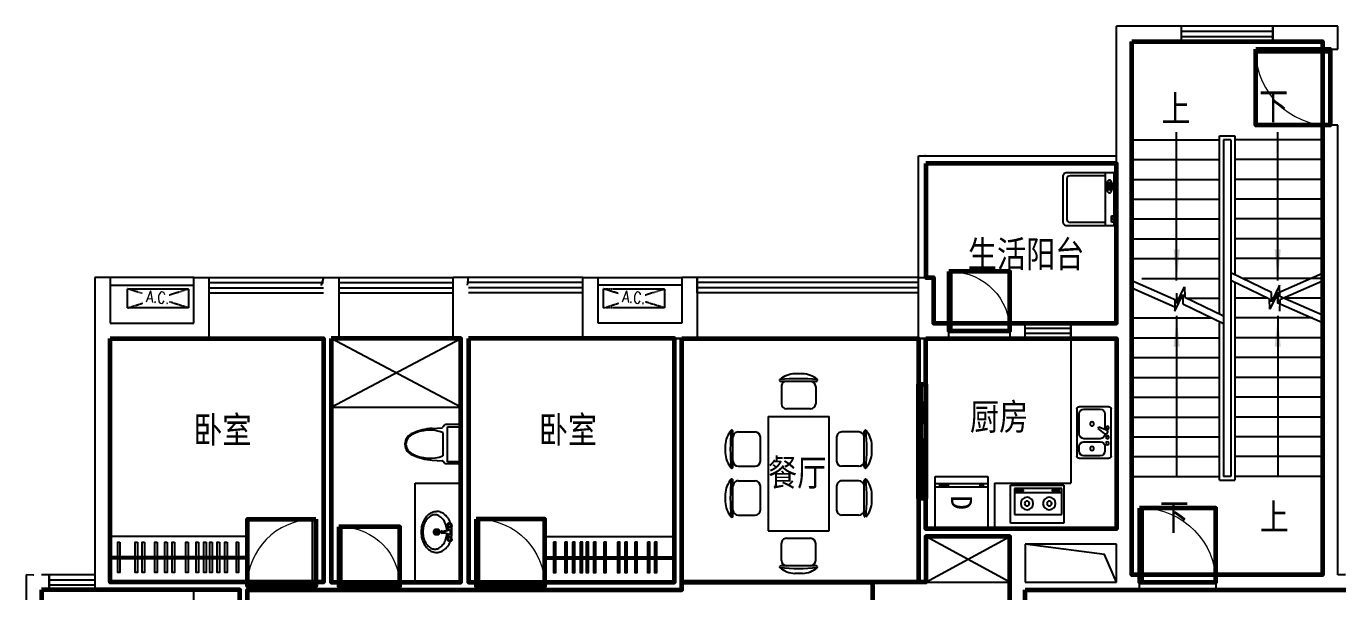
# Model space of a CAD drawing. Extents: x 4787548 to 4824448, y -1283794 to -1265894.
# Drawn here: x 4788148 to 4805348, y -1273319 to -1265894 of the extents above; entities that cross this region are included whole.
import ezdxf
from ezdxf.enums import TextEntityAlignment as Align

# ---------------------------------------------------------------- set-up
doc = ezdxf.new("R2010")
doc.units = 0
doc.header["$MEASUREMENT"] = 0
doc.linetypes.add('DASH', pattern=[0.35, 0.25, -0.1])
doc.layers.get('0').update_dxf_attribs({"linetype": 'CONTINUOUS'})
for name, color, linetype in [('AXIS', 3, 'CONTINUOUS'), ('F1', 8, 'CONTINUOUS'), ('FURN', 8, 'CONTINUOUS'), ('HANDRAIL', 3, 'CONTINUOUS'), ('j', 8, 'CONTINUOUS'), ('J-厨房', 8, 'CONTINUOUS'), ('KT', 5, 'DASH'), ('LVTRY', 187, 'CONTINUOUS'), ('PUB_TEXT', 7, 'CONTINUOUS'), ('STAIR', 3, 'CONTINUOUS'), ('WALL', 2, 'CONTINUOUS'), ('WINDOW', 4, 'CONTINUOUS'), ('图库', 8, 'CONTINUOUS'), ('家具', 8, 'CONTINUOUS'), ('阳台', 6, 'CONTINUOUS')]:
    doc.layers.add(name, color=color, linetype=linetype)
for name, color, linetype, lineweight in [('GT_卧室', 1, 'CONTINUOUS', 60), ('GT_卫生间', 5, 'CONTINUOUS', 60), ('GT_厨房', 4, 'CONTINUOUS', 60), ('GT_楼梯', 130, 'CONTINUOUS', 60), ('GT_玄关', 40, 'CONTINUOUS', 60), ('GT_过道', 30, 'CONTINUOUS', 60), ('GT_门', 245, 'CONTINUOUS', 60), ('GT_阳台', 6, 'CONTINUOUS', 60), ('GT_餐厅', 3, 'CONTINUOUS', 60)]:
    doc.layers.add(name, color=color, linetype=linetype, lineweight=lineweight)
doc.styles.add('ATT', font='TXT')
doc.styles.add('COMPLEX', font='COMPLEX')
doc.styles.add('DIM_FONT', font='SIMPLEX.shx', dxfattribs={"width": 0.8})
doc.styles.add('黑体', font='simhei.ttf')

# ---------------------------------------------------------------- blocks, each defined once
blk = doc.blocks.new('_ARROW')
blk.add_solid([(0, 0), (-1, 0.1), (-1, -0.1)])
blk = doc.blocks.new('A$C0EA120DE')
at = {"layer": 'KT', "linetype": 'DASH', "ltscale": 0.5}
for p, q in [((-908, 63), (-656, -16)), ((-108, 63), (-306, 1)), ((-656, -109), (-908, -187)), ((-306, -126), (-108, -187))]:
    blk.add_line(p, q, dxfattribs=at)
blk.add_lwpolyline([(-908, -187), (-908, 63), (-108, 63), (-108, -187)], close=True, dxfattribs=at)
at = {"layer": 'KT', "linetype": 'DASH', "ltscale": 0.5, "style": 'COMPLEX', "text_generation_flag": 6, "width": 0.8}
blk.add_text('A.C.', height=150, rotation=355, dxfattribs=at).set_placement((-658, -63), align=Align.MIDDLE_RIGHT)
blk = doc.blocks.new('A$C3A193A47')
at = {"layer": '家具', "rotation": 180}
blk.add_blockref('A$C0EA120DE', (-539, 117), dxfattribs=at)
blk = doc.blocks.new('dfdfdf')
at = {"color": 0}
for p, q in [((265772, -26978), (265312, -26978)), ((265592, -26878), (265493, -26878)), ((266415, -26978), (265955, -26978)), ((266234, -26878), (266135, -26878)), ((265317, -27046), (265317, -27271)), ((265767, -27046), (265767, -27271)), ((265960, -27046), (265960, -27271)), ((266410, -27046), (266410, -27271)), ((265700, -27338), (265385, -27338)), ((266342, -27338), (266027, -27338)), ((266614, -27438), (265114, -27438)), ((265114, -28238), (265114, -27438)), ((266614, -28238), (266614, -27438)), ((264654, -27608), (264654, -28068)), ((264721, -27613), (264946, -27613)), ((265014, -27681), (265014, -27996)), ((266714, -27681), (266714, -27996)), ((267006, -27613), (266781, -27613)), ((267074, -27608), (267074, -28068)), ((264554, -27788), (264554, -27888)), ((267174, -27788), (267174, -27888)), ((264721, -28063), (264946, -28063)), ((267006, -28063), (266781, -28063)), ((265114, -28238), (266614, -28238)), ((265700, -28338), (265385, -28338)), ((266342, -28338), (266027, -28338)), ((265317, -28631), (265317, -28406)), ((265767, -28631), (265767, -28406)), ((265960, -28631), (265960, -28406)), ((266410, -28631), (266410, -28406)), ((265772, -28698), (265312, -28698)), ((266415, -28698), (265955, -28698)), ((265592, -28798), (265493, -28798)), ((266234, -28798), (266135, -28798))]:
    blk.add_line(p, q, dxfattribs=at)
for centre, radius, start, end in [((265303, -26962), 10, 130.7263, 202.6698), ((265312, -26958), 20, 202.6698, 269.9998), ((265503, -27193), 316, 91.7649, 130.7263), ((265542, -29656), 2713, 84.8021, 95.1975), ((265385, -27046), 67.5, 89.9998, 179.9998), ((265582, -27193), 316, 49.2733, 88.2347), ((265700, -27046), 67.5, 359.9998, 89.9998), ((265772, -26958), 20, 269.9998, 337.3298), ((265782, -26962), 10, 337.3298, 49.2733), ((265945, -26962), 10, 130.7263, 202.6698), ((265955, -26958), 20, 202.6698, 269.9998), ((266145, -27193), 316, 91.7649, 130.7263), ((266185, -29656), 2713, 84.8021, 95.1975), ((266027, -27046), 67.5, 89.9998, 179.9998), ((266225, -27193), 316, 49.2733, 88.2347), ((266342, -27046), 67.5, 359.9998, 89.9998), ((266415, -26958), 20, 269.9998, 337.3298), ((265385, -27271), 67.5, 179.9998, 269.9998), ((265700, -27271), 67.5, 269.9998, 359.9998), ((266027, -27271), 67.5, 179.9998, 269.9998), ((266342, -27271), 67.5, 269.9998, 359.9998), ((264869, -27798), 316, 139.2733, 178.2347), ((267331, -27838), 2713, 174.8021, 185.1975), ((264637, -27599), 10, 67.3298, 139.2733), ((264634, -27608), 20, 359.9998, 67.3298), ((264721, -27681), 67.5, 89.9998, 179.9998), ((264946, -27681), 67.5, 359.9998, 89.9998), ((266781, -27681), 67.5, 90.0002, 180.0002), ((267006, -27681), 67.5, 0.0002, 90.0002), ((267094, -27608), 20, 112.6702, 180.0002), ((267090, -27599), 10, 40.7267, 112.6702), ((266858, -27798), 316, 1.7653, 40.7267), ((264396, -27838), 2713, 354.8025, 5.1979), ((264869, -27878), 316, 181.7649, 220.7263), ((264721, -27996), 67.5, 179.9998, 269.9998), ((264946, -27996), 67.5, 269.9998, 359.9998), ((266781, -27996), 67.5, 180.0002, 270.0002), ((267006, -27996), 67.5, 270.0002, 0.0002), ((266858, -27878), 316, 319.2737, 358.2351), ((264637, -28077), 10, 220.7263, 292.6698), ((264634, -28068), 20, 292.6698, 359.9998), ((267094, -28068), 20, 180.0002, 247.3302), ((267090, -28077), 10, 247.3302, 319.2737), ((265385, -28406), 67.5, 90.0002, 180.0002), ((265700, -28406), 67.5, 0.0002, 90.0002), ((266027, -28406), 67.5, 90.0002, 180.0002), ((266342, -28406), 67.5, 0.0002, 90.0002), ((265303, -28714), 10, 157.3302, 229.2737), ((265312, -28718), 20, 90.0002, 157.3302), ((265542, -26020), 2713, 264.8025, 275.1979), ((265503, -28483), 316, 229.2737, 268.2351), ((265385, -28631), 67.5, 180.0002, 270.0002), ((265582, -28483), 316, 271.7653, 310.7267), ((265700, -28631), 67.5, 270.0002, 0.0002), ((265772, -28718), 20, 22.6702, 90.0002), ((265782, -28714), 10, 310.7267, 22.6702), ((265945, -28714), 10, 157.3302, 229.2737), ((265955, -28718), 20, 90.0002, 157.3302), ((266185, -26020), 2713, 264.8025, 275.1979), ((266145, -28483), 316, 229.2737, 268.2351), ((266027, -28631), 67.5, 180.0002, 270.0002), ((266225, -28483), 316, 271.7653, 310.7267), ((266342, -28631), 67.5, 270.0002, 0.0002), ((266415, -28718), 20, 22.6702, 90.0002), ((266424, -28714), 10, 310.7267, 22.6702)]:
    blk.add_arc(centre, radius, start, end, dxfattribs=at)
blk = doc.blocks.new('toilet3')
at = {"layer": 'j'}
for p, q in [((-180, 345), (-194, 334)), ((-164, 356), (-180, 345)), ((-148, 366), (-164, 356)), ((-131, 375), (-148, 366)), ((-126, 349), (-140, 341)), ((-114, 382), (-131, 375)), ((-112, 357), (-126, 349)), ((-96, 389), (-114, 382)), ((-97, 363), (-112, 357)), ((-82, 368), (-97, 363)), ((-75, 394), (-96, 389)), ((-64, 373), (-82, 368)), ((-54, 399), (-75, 394)), ((-46, 377), (-64, 373)), ((-32, 402), (-54, 399)), ((-27, 380), (-46, 377)), ((-11, 404), (-32, 402)), ((-8, 382), (-27, 380)), ((11, 405), (-11, 404)), ((11, 382), (-8, 382)), ((32, 404), (11, 405)), ((30, 382), (11, 382)), ((49, 380), (30, 382)), ((54, 402), (32, 404)), ((67, 377), (49, 380)), ((75, 399), (54, 402)), ((86, 373), (67, 377)), ((96, 394), (75, 399)), ((104, 368), (86, 373)), ((117, 389), (96, 394)), ((119, 363), (104, 368)), ((135, 382), (117, 389)), ((134, 357), (119, 363)), ((148, 349), (134, 357)), ((153, 375), (135, 382)), ((162, 341), (148, 349)), ((170, 366), (153, 375)), ((186, 356), (170, 366)), ((202, 345), (186, 356)), ((216, 334), (202, 345)), ((-258, 218), (-259, 202)), ((-259, 202), (-258, 187)), ((-256, 233), (-258, 218)), ((-258, 187), (-256, 171)), ((-252, 248), (-256, 233)), ((-247, 263), (-252, 248)), ((-240, 276), (-247, 263)), ((-230, 292), (-240, 276)), ((-220, 307), (-230, 292)), ((-208, 321), (-220, 307)), ((-212, 246), (-214, 236)), ((-214, 236), (-214, 225)), ((-214, 225), (-214, 214)), ((-214, 214), (-212, 203)), ((-209, 257), (-212, 246)), ((-212, 203), (-209, 192)), ((-205, 267), (-209, 257)), ((-209, 192), (-205, 182)), ((-194, 334), (-208, 321)), ((-201, 277), (-205, 267)), ((-205, 182), (-201, 172)), ((-193, 290), (-201, 277)), ((-201, 172), (-193, 160)), ((-184, 301), (-193, 290)), ((-175, 312), (-184, 301)), ((-164, 323), (-175, 312)), ((-153, 332), (-164, 323)), ((-140, 341), (-153, 332)), ((0, 201), (-19, 201)), ((1, 204), (-18, 210)), ((1, 198), (-18, 192)), ((2, 207), (-14, 218)), ((2, 195), (-14, 184)), ((4, 209), (-7, 224)), ((4, 193), (-7, 177)), ((7, 210), (1, 229)), ((7, 192), (1, 173)), ((10, 211), (10, 230)), ((10, 191), (10, 172)), ((13, 210), (19, 229)), ((13, 192), (19, 173)), ((16, 209), (27, 224)), ((16, 193), (27, 177)), ((18, 207), (34, 218)), ((18, 195), (34, 184)), ((19, 204), (38, 210)), ((19, 198), (38, 192)), ((20, 201), (39, 201)), ((175, 332), (162, 341)), ((186, 323), (175, 332)), ((196, 312), (186, 323)), ((206, 301), (196, 312)), ((215, 290), (206, 301)), ((222, 277), (215, 290)), ((215, 160), (222, 172)), ((229, 321), (216, 334)), ((227, 267), (222, 277)), ((222, 172), (227, 182)), ((231, 257), (227, 267)), ((227, 182), (231, 192)), ((241, 307), (229, 321)), ((234, 246), (231, 257)), ((231, 192), (234, 203)), ((235, 236), (234, 246)), ((234, 203), (235, 214)), ((236, 225), (235, 236)), ((235, 214), (236, 225)), ((252, 292), (241, 307)), ((262, 276), (252, 292)), ((262, 276), (268, 263)), ((268, 263), (274, 248)), ((274, 248), (278, 233)), ((278, 233), (280, 218)), ((278, 171), (280, 187)), ((280, 218), (281, 202)), ((280, 187), (281, 202)), ((-256, 171), (-252, 156)), ((-252, 156), (-247, 142)), ((-247, 142), (-240, 128)), ((-240, 128), (-230, 112)), ((-230, 112), (-220, 97)), ((-220, 97), (-208, 83)), ((-208, 83), (-194, 71)), ((-194, 71), (-180, 59)), ((-193, 160), (-184, 148)), ((-184, 148), (-175, 137)), ((-180, 59), (-164, 48)), ((-175, 137), (-164, 127)), ((-164, 127), (-153, 117)), ((-164, 48), (-148, 38)), ((-153, 117), (-140, 108)), ((-148, 38), (-131, 30)), ((-140, 108), (-126, 100)), ((-131, 30), (-114, 22)), ((-126, 100), (-112, 93)), ((-101, 31), (-120, 31)), ((-100, 37), (-118, 43)), ((-100, 25), (-118, 19)), ((-114, 22), (-96, 16)), ((-97, 42), (-113, 54)), ((-97, 19), (-113, 8)), ((-112, 93), (-97, 87)), ((-93, 47), (-104, 62)), ((-93, 15), (-104, -1)), ((-97, 87), (-82, 81)), ((-96, 16), (-75, 10)), ((-87, 49), (-93, 68)), ((-87, 12), (-93, -6)), ((-82, 81), (-64, 76)), ((-81, 50), (-81, 70)), ((-75, 49), (-69, 68)), ((-75, 12), (-69, -6)), ((-75, 10), (-54, 6)), ((-70, 47), (-58, 62)), ((-70, 15), (-58, -1)), ((-65, 42), (-50, 54)), ((-65, 19), (-50, 8)), ((-64, 76), (-46, 72)), ((-63, 37), (-44, 43)), ((-63, 25), (-44, 19)), ((-62, 31), (-42, 31)), ((-54, 6), (-32, 2)), ((-16, 53), (-49, 53)), ((67, 9), (-49, 9)), ((-46, 72), (-27, 69)), ((-32, 2), (-11, 0)), ((-27, 69), (-12, 68)), ((-11, 0), (11, 0)), ((25, 99), (-7, 99)), ((11, 0), (32, 0)), ((30, 68), (49, 69)), ((32, 0), (54, 2)), ((67, 53), (34, 53)), ((49, 69), (67, 72)), ((54, 2), (75, 6)), ((80, 31), (60, 31)), ((81, 37), (62, 43)), ((81, 25), (62, 19)), ((67, 72), (86, 76)), ((84, 42), (68, 54)), ((84, 19), (68, 8)), ((75, 6), (96, 10)), ((88, 47), (76, 62)), ((88, 15), (76, -1)), ((86, 76), (104, 81)), ((93, 49), (87, 68)), ((93, 12), (87, -6)), ((96, 10), (117, 16)), ((99, 50), (99, 70)), ((104, 81), (119, 87)), ((105, 49), (111, 68)), ((105, 12), (111, -6)), ((111, 47), (122, 62)), ((111, 15), (122, -1)), ((115, 42), (131, 54)), ((115, 19), (131, 8)), ((117, 16), (135, 22)), ((118, 37), (136, 43)), ((118, 25), (136, 19)), ((119, 87), (134, 93)), ((119, 31), (138, 31)), ((134, 93), (148, 100)), ((135, 22), (153, 30)), ((148, 100), (162, 108)), ((153, 30), (170, 38)), ((162, 108), (175, 117)), ((170, 38), (186, 48)), ((175, 117), (186, 127)), ((186, 127), (196, 137)), ((186, 48), (202, 59)), ((196, 137), (206, 148)), ((202, 59), (216, 71)), ((206, 148), (215, 160)), ((216, 71), (229, 83)), ((229, 83), (241, 97)), ((241, 97), (252, 112)), ((252, 112), (262, 128)), ((262, 128), (268, 142)), ((268, 142), (274, 156)), ((274, 156), (278, 171))]:
    blk.add_line(p, q, dxfattribs=at)
for centre, radius in [((10, 201), 38.9), ((10, 201), 29.2), ((10, 201), 9.73), ((-81, 31), 19.5), ((99, 31), 19.5)]:
    blk.add_circle(centre, radius, dxfattribs=at)
for centre, radius, start, end in [((-245, 122), 240, 335.8374, 1.2386), ((9, 123), 105, 250.2486, 289.7514), ((9, 127), 14.6, 0, 180), ((263, 122), 240, 178.7614, 204.1626)]:
    blk.add_arc(centre, radius, start, end, dxfattribs=at)
blk = doc.blocks.new('toilet20')
at = {"layer": 'j'}
for p, q in [((-232, 0), (232, 0)), ((230, 0), (230, -175)), ((-257, -25), (-257, -202)), ((-230, -175), (-230, 0)), ((257, -25), (257, -202)), ((-253, -212), (-222, -238)), ((230, -175), (-230, -175)), ((-208, -375), (-217, -247)), ((-152, -235), (152, -235)), ((208, -375), (217, -247)), ((253, -212), (222, -238))]:
    blk.add_line(p, q, dxfattribs=at)
for centre, radius, start, end in [((232, -25), 25.4, 0, 90), ((-232, -25), 25.4, 90, 180), ((-244, -202), 12.7, 180, 230.1944), ((-230, -247), 12.7, 4.1704, 50.1944), ((309, -407), 493, 159.6179, 208.0402), ((-309, -407), 493, 331.9598, 20.3821), ((230, -247), 12.7, 129.8056, 175.8296), ((244, -202), 12.7, 309.8056, 0), ((532, -327), 741, 183.6819, 203.8813), ((-532, -327), 741, 336.1187, 356.3181), ((0, -580), 153, 197.8712, 270), ((-2, -586), 134, 197.6294, 270.8997), ((0, -580), 153, 270, 342.1288), ((2, -586), 134, 269.1003, 342.3706)]:
    blk.add_arc(centre, radius, start, end, dxfattribs=at)
blk = doc.blocks.new('M_E25ESP')
at = {"color": 0, "linetype": 'ByBlock'}
for p, q in [((0, -307), (0, 307)), ((31, 338), (419, 338)), ((82, 245), (82, 40)), ((358, 307), (143, 307)), ((419, -20), (419, 245)), ((450, 307), (450, -307)), ((48, 2), (57, -12)), ((59, 31), (163, 70)), ((173, 53), (87, -18)), ((163, 70), (173, 53)), ((143, -82), (358, -82)), ((358, -123), (143, -123)), ((419, -338), (31, -338)), ((82, -184), (82, -245)), ((143, -307), (358, -307)), ((419, -245), (419, -184))]:
    blk.add_line(p, q, dxfattribs=at)
for centre, radius in [((51, 61), 20.5), ((251, 112), 25.6), ((51, -61), 20.5), ((51, -143), 20.5), ((251, -210), 25.6)]:
    blk.add_circle(centre, radius, dxfattribs=at)
for centre, radius, start, end in [((31, 307), 30.7, 90, 180), ((143, 245), 61.4, 90, 180), ((358, 245), 61.4, 0, 90), ((419, 307), 30.7, 0, 90), ((66, 12), 20.5, 110.5377, 210), ((74, -2), 20.5, 210, 309.4623), ((143, -20), 61.4, 180, 270), ((143, -184), 61.4, 90, 180), ((358, -20), 61.4, 270, 0), ((358, -184), 61.4, 0, 90), ((31, -307), 30.7, 180, 270), ((143, -245), 61.4, 180, 270), ((358, -245), 61.4, 270, 0), ((419, -307), 30.7, 270, 0)]:
    blk.add_arc(centre, radius, start, end, dxfattribs=at)
at = {"style": 'DIM_FONT', "width": 0.8, "flags": 9}
for tag in ['XSIZE', 'YSIZE']:
    blk.add_attdef(tag, (0, 0), '', height=0.5, dxfattribs=at)
blk = doc.blocks.new('A$C4151635E')
for p, q in [((501, 700), (1, 700)), ((1, 700), (1, 0)), ((501, 0), (501, 700)), ((114, 51), (114, 673)), ((114, 673), (456, 673)), ((400, 673), (400, 51)), ((423, 641), (434, 641)), ((424, 549), (434, 549)), ((432, 630), (449, 630)), ((432, 566), (432, 630)), ((449, 566), (432, 566)), ((449, 630), (449, 566)), ((456, 673), (456, 51)), ((456, 51), (114, 51)), ((423, 168), (434, 168)), ((424, 76), (434, 76)), ((432, 93), (432, 157)), ((432, 157), (449, 157)), ((449, 93), (432, 93)), ((449, 157), (449, 93)), ((1, 0), (501, 0))]:
    blk.add_line(p, q)
for points in [[(424, 549, -0.259034), (420, 551, -0.076276), (416, 563, -0.036515), (413, 576, -0.026615), (412, 595, -0.026615), (413, 614, -0.036515), (416, 627, -0.076276), (420, 639, -0.259034), (424, 641, -0.078462), (425, 641, -0.056762)], [(434, 549, -0.259034), (431, 551, -0.076276), (426, 563, -0.036515), (424, 576, -0.026615), (423, 595, -0.026615), (424, 614, -0.036515), (426, 627, -0.076276), (431, 639, -0.259034), (434, 641, -0.259034), (438, 639, -0.056762), (442, 630, -0.036515)], [(444, 566, -0.008736), (443, 563, -0.076276), (438, 551, -0.259034), (434, 549, -0.259034)], [(424, 76, -0.259034), (420, 78, -0.076276), (416, 90, -0.036515), (413, 103, -0.026615), (412, 122, -0.026615), (413, 141, -0.036515), (416, 154, -0.076276), (420, 166, -0.259034), (424, 168, -0.078462), (425, 168, -0.056762)], [(434, 76, -0.259034), (431, 78, -0.076276), (426, 90, -0.036515), (424, 103, -0.026615), (423, 122, -0.026615), (424, 141, -0.036515), (426, 154, -0.076276), (431, 166, -0.259034), (434, 168, -0.259034), (438, 166, -0.056762), (442, 157, -0.036515)], [(444, 93, -0.008736), (443, 90, -0.076276), (438, 78, -0.259034), (434, 76, -0.259034)]]:
    blk.add_lwpolyline(points, format="xyb")
for centre, radius in [((259, 508), 82.5), ((259, 508), 31.6), ((259, 216), 82.5), ((259, 216), 31.6)]:
    blk.add_circle(centre, radius)
at = {"style": 'DIM_FONT', "oblique": -180, "text_generation_flag": 4, "width": 0.8, "flags": 9}
for tag in ['YSIZE', 'XSIZE']:
    blk.add_attdef(tag, (1, 700), '', height=0.5, rotation=270, dxfattribs=at)
blk = doc.blocks.new('11PDRY03')
at = {"color": 0, "linetype": 'ByBlock'}
for p, q in [((0, 30), (30, 30)), ((0, 0), (0, 30)), ((4, 0), (4, 30)), ((6, 0), (6, 30)), ((30, 30), (30, 0)), ((5, 25), (5, 28)), ((5, 2), (5, 8)), ((30, 0), (0, 0))]:
    blk.add_line(p, q, dxfattribs=at)
at = {"color": 0, "linetype": 'ByBlock', "style": 'ATT', "flags": 8}
blk.add_attdef('LABEL', text='', height=12, dxfattribs=at).set_placement((15, 15), align=Align.MIDDLE)
at = {"color": 0, "linetype": 'ByBlock', "style": 'ATT'}
for tag, p, flags in [('ITEM', (0, -13), 3), ('ROOM_NUMBER', (0, -22), 1), ('DEPTH', (0, -30), 3), ('WIDTH', (0, -38), 3)]:
    blk.add_attdef(tag, p, '', height=6, dxfattribs=dict(at, flags=flags))
blk = doc.blocks.new('-BATH2')
at = {"layer": 'F1', "xscale": 23, "yscale": 23, "zscale": 23}
blk.add_blockref('11PDRY03', (3, 3), dxfattribs=at).add_auto_attribs({'LABEL': 'D'})
blk = doc.blocks.new('A$C41EE4F51')
for p, q in [((36, 647), (36, 690)), ((145, 690), (145, 0)), ((35, 647), (66, 647)), ((66, 564), (35, 564)), ((36, 0), (36, 564)), ((66, 647), (66, 564)), ((145, 652), (611, 652)), ((651, 78), (651, 612)), ((87, 222), (99, 222)), ((97, 212), (113, 212)), ((97, 147), (97, 212)), ((113, 212), (113, 147)), ((89, 130), (99, 130)), ((113, 147), (97, 147)), ((145, 38), (611, 38))]:
    blk.add_line(p, q)
at = {"elevation": 0}
blk.add_lwpolyline([(706, 50), (706, 640, 0.414214), (656, 690), (0, 690), (0, 0), (656, 0, 0.414214)], format="xyb", close=True, dxfattribs=at)
blk.add_circle((35, 604), 17.5)
for centre, radius, start, end in [((611, 612), 40, 0, 90), ((237, 179), 180, 169.1967, 180), ((237, 179), 180, 180, 190.8033), ((166, 192), 108, 155.2655, 169.1967), ((122, 212), 59.9, 131.9599, 155.2655), ((254, 176), 177, 173.9017, 180), ((254, 176), 177, 180, 186.0983), ((172, 185), 94.4, 165.5369, 173.9017), ((120, 198), 41.3, 148.0894, 165.5369), ((95, 243), 19.1, 90, 131.9599), ((89, 218), 4.03, 90, 148.0894), ((265, 176), 177, 173.9017, 180), ((265, 176), 177, 180, 186.0983), ((182, 185), 94.4, 165.5369, 173.9017), ((89, 218), 4.03, 72.0546, 90), ((131, 198), 41.3, 148.0894, 165.5369), ((95, 243), 19.1, 48.0401, 90), ((99, 218), 4.03, 90, 148.0894), ((99, 218), 4.03, 31.9106, 90), ((67, 198), 41.3, 18.9155, 31.9106), ((68, 212), 59.9, 24.7345, 48.0401), ((24, 192), 108, 10.8033, 24.7345), ((-47, 179), 180, 0, 10.8033), ((-47, 179), 180, 349.1967, 0), ((166, 165), 108, 190.8033, 204.7345), ((122, 145), 59.9, 204.7345, 228.0401), ((172, 167), 94.4, 186.0983, 194.4631), ((120, 154), 41.3, 194.4631, 211.9106), ((95, 114), 19.1, 228.0401, 270), ((89, 134), 4.03, 211.9106, 270), ((182, 167), 94.4, 186.0983, 194.4631), ((131, 154), 41.3, 194.4631, 211.9106), ((95, 114), 19.1, 270, 311.9599), ((99, 134), 4.03, 211.9106, 270), ((99, 134), 4.03, 270, 328.0894), ((67, 154), 41.3, 328.0894, 345.5369), ((16, 167), 94.4, 345.5369, 347.5389), ((68, 145), 59.9, 311.9599, 335.2655), ((24, 165), 108, 335.2655, 349.1967), ((611, 78), 40, 270, 0)]:
    blk.add_arc(centre, radius, start, end)
at = {"oblique": -180, "text_generation_flag": 4, "width": 0.8, "flags": 9}
for tag in ['XSIZE', 'YSIZE']:
    blk.add_attdef(tag, (0, 345), '', height=0.5, rotation=270, dxfattribs=at)
blk = doc.blocks.new('A$C633E5647')
at = {"rotation": 270}
blk.add_blockref('A$C41EE4F51', (0, 706), dxfattribs=at)
blk = doc.blocks.new('$TCHSYS$WIN2D')
for p, q in [((-0.5, 0.5), (0.5, 0.5)), ((-0.5, 0.5), (-0.5, -0.5)), ((0.5, 0.5), (0.5, -0.5)), ((0.5, 0.167), (-0.5, 0.167)), ((0.5, -0.167), (-0.5, -0.167)), ((-0.5, -0.5), (0.5, -0.5))]:
    blk.add_line(p, q)
blk = doc.blocks.new('$TCHSYS$DOOR2D')
for p, q in [((0.45, 0.975), (0.5, 0.975)), ((0.45, 0), (0.45, 0.975)), ((0.5, 0), (0.5, 0.975)), ((0.5, 0), (0.45, 0))]:
    blk.add_line(p, q)
at = {"lineweight": 13}
blk.add_arc((0.475, 0), 0.975, 91.4693, 180, dxfattribs=at)
blk = doc.blocks.new('$DorLib2D$00000001')
for p, q in [((0.45, 0.975), (0.5, 0.975)), ((0.45, 0), (0.45, 0.975)), ((0.5, 0), (0.5, 0.975)), ((0.5, 0), (0.45, 0))]:
    blk.add_line(p, q)
at = {"lineweight": 13}
blk.add_arc((0.475, 0), 0.975, 91.4693, 180, dxfattribs=at)
blk = doc.blocks.new('$DorLib2D$00000131')
at = {"color": 0, "linetype": 'Continuous'}
for p, q in [((-0.5, 0.125), (-0.5, 0)), ((0.019, 0.125), (-0.5, 0.125)), ((0.019, 0), (0.019, 0.125)), ((0.15, 0.125), (0.232, 0.197)), ((0.35, 0.125), (0.15, 0.125)), ((0.232, 0.197), (0.232, 0.125)), ((-0.5, 0), (0.019, 0)), ((-0.024, 0), (0.5, 0)), ((-0.024, -0.125), (-0.024, 0)), ((0.5, 0), (0.5, -0.125)), ((-0.35, -0.125), (-0.15, -0.125)), ((-0.232, -0.197), (-0.232, -0.125)), ((-0.15, -0.125), (-0.232, -0.197)), ((0.5, -0.125), (-0.024, -0.125))]:
    blk.add_line(p, q, dxfattribs=at)

msp = doc.modelspace()

# ---------------------------------------------------------------- linework, layer by layer
at = {"layer": 'AXIS'}
msp.add_lwpolyline([(4802448, -1273194), (4802287, -1272829), (4801248, -1272694)], dxfattribs=at)
at = {"layer": 'FURN'}
for p, q in [((4791048, -1272594), (4789248, -1272594)), ((4791048, -1272594), (4791048, -1273194)), ((4794948, -1272594), (4796648, -1272594)), ((4794948, -1272594), (4794948, -1273194)), ((4801048, -1273194), (4799948, -1272594)), ((4799948, -1273194), (4801048, -1272594)), ((4791048, -1272859), (4789248, -1272859)), ((4791048, -1272887), (4789248, -1272887)), ((4794948, -1272859), (4796648, -1272859)), ((4794948, -1272887), (4796648, -1272887)), ((4799948, -1273194), (4801048, -1273194))]:
    msp.add_line(p, q, dxfattribs=at)
for points in [[(4789348, -1272859), (4789348, -1272666), (4789378, -1272666)], [(4789378, -1272666), (4789378, -1272859)], [(4789578, -1272859), (4789578, -1272666), (4789608, -1272666)], [(4789608, -1272666), (4789608, -1272859)], [(4789670, -1272859), (4789670, -1272666), (4789700, -1272666)], [(4789700, -1272666), (4789700, -1272859)], [(4789836, -1272859), (4789836, -1272666), (4789866, -1272666)], [(4789866, -1272666), (4789866, -1272859)], [(4789966, -1272859), (4789966, -1272666), (4789996, -1272666)], [(4789996, -1272666), (4789996, -1272859)], [(4790063, -1272859), (4790063, -1272666), (4790093, -1272666)], [(4790093, -1272666), (4790093, -1272859)], [(4790242, -1272859), (4790242, -1272666), (4790272, -1272666)], [(4790272, -1272666), (4790272, -1272859)], [(4790379, -1272859), (4790379, -1272666), (4790409, -1272666)], [(4790409, -1272666), (4790409, -1272859)], [(4790476, -1272859), (4790476, -1272666), (4790506, -1272666)], [(4790506, -1272666), (4790506, -1272859)], [(4790555, -1272859), (4790555, -1272666), (4790585, -1272666)], [(4790585, -1272666), (4790585, -1272859)], [(4790654, -1272859), (4790654, -1272666), (4790684, -1272666)], [(4790684, -1272666), (4790684, -1272859)], [(4790754, -1272859), (4790754, -1272666), (4790784, -1272666)], [(4790784, -1272666), (4790784, -1272859)], [(4790904, -1272859), (4790904, -1272666), (4790934, -1272666)], [(4790934, -1272666), (4790934, -1272859)], [(4795093, -1272859), (4795093, -1272666), (4795063, -1272666)], [(4795063, -1272666), (4795063, -1272859)], [(4795243, -1272859), (4795243, -1272666), (4795213, -1272666)], [(4795213, -1272666), (4795213, -1272859)], [(4795342, -1272859), (4795342, -1272666), (4795312, -1272666)], [(4795312, -1272666), (4795312, -1272859)], [(4795412, -1272666), (4795412, -1272859)], [(4795442, -1272859), (4795442, -1272666), (4795412, -1272666)], [(4795521, -1272859), (4795521, -1272666), (4795491, -1272666)], [(4795491, -1272666), (4795491, -1272859)], [(4795588, -1272666), (4795588, -1272859)], [(4795618, -1272859), (4795618, -1272666), (4795588, -1272666)], [(4795725, -1272666), (4795725, -1272859)], [(4795755, -1272859), (4795755, -1272666), (4795725, -1272666)], [(4795904, -1272666), (4795904, -1272859)], [(4795934, -1272859), (4795934, -1272666), (4795904, -1272666)], [(4796030, -1272859), (4796030, -1272666), (4796000, -1272666)], [(4796000, -1272666), (4796000, -1272859)], [(4796130, -1272666), (4796130, -1272859)], [(4796160, -1272859), (4796160, -1272666), (4796130, -1272666)], [(4796297, -1272666), (4796297, -1272859)], [(4796327, -1272859), (4796327, -1272666), (4796297, -1272666)], [(4796419, -1272859), (4796419, -1272666), (4796389, -1272666)], [(4796389, -1272666), (4796389, -1272859)], [(4789378, -1272887), (4789378, -1273066), (4789348, -1273066), (4789348, -1272887)], [(4789608, -1272887), (4789608, -1273066), (4789578, -1273066), (4789578, -1272887)], [(4789700, -1272887), (4789700, -1273066), (4789670, -1273066), (4789670, -1272887)], [(4789866, -1272887), (4789866, -1273066), (4789836, -1273066), (4789836, -1272887)], [(4789996, -1272887), (4789996, -1273066), (4789966, -1273066), (4789966, -1272887)], [(4790093, -1272887), (4790093, -1273066), (4790063, -1273066), (4790063, -1272887)], [(4790272, -1272887), (4790272, -1273066), (4790242, -1273066), (4790242, -1272887)], [(4790409, -1272887), (4790409, -1273066), (4790379, -1273066), (4790379, -1272887)], [(4790506, -1272887), (4790506, -1273066), (4790476, -1273066), (4790476, -1272887)], [(4790585, -1272887), (4790585, -1273066), (4790555, -1273066), (4790555, -1272887)], [(4790684, -1272887), (4790684, -1273066), (4790654, -1273066), (4790654, -1272887)], [(4790784, -1272887), (4790784, -1273066), (4790754, -1273066), (4790754, -1272887)], [(4790934, -1272887), (4790934, -1273066), (4790904, -1273066), (4790904, -1272887)], [(4795063, -1272887), (4795063, -1273066), (4795093, -1273066), (4795093, -1272887)], [(4795213, -1272887), (4795213, -1273066), (4795243, -1273066), (4795243, -1272887)], [(4795312, -1272887), (4795312, -1273066), (4795342, -1273066), (4795342, -1272887)], [(4795412, -1272887), (4795412, -1273066), (4795442, -1273066), (4795442, -1272887)], [(4795491, -1272887), (4795491, -1273066), (4795521, -1273066), (4795521, -1272887)], [(4795588, -1272887), (4795588, -1273066), (4795618, -1273066), (4795618, -1272887)], [(4795725, -1272887), (4795725, -1273066), (4795755, -1273066), (4795755, -1272887)], [(4795904, -1272887), (4795904, -1273066), (4795934, -1273066), (4795934, -1272887)], [(4796000, -1272887), (4796000, -1273066), (4796030, -1273066), (4796030, -1272887)], [(4796130, -1272887), (4796130, -1273066), (4796160, -1273066), (4796160, -1272887)], [(4796297, -1272887), (4796297, -1273066), (4796327, -1273066), (4796327, -1272887)], [(4796389, -1272887), (4796389, -1273066), (4796419, -1273066), (4796419, -1272887)]]:
    msp.add_lwpolyline(points, dxfattribs=at)
at = {"layer": 'GT_卧室'}
for points in [[(4789248, -1269994), (4792048, -1269994), (4792048, -1273194), (4789248, -1273194), (4789248, -1269994)], [(4793948, -1269994), (4793948, -1273194), (4796648, -1273194), (4796648, -1269994), (4793948, -1269994)]]:
    msp.add_lwpolyline(points, dxfattribs=at)
at = {"layer": 'GT_卫生间'}
for points in [[(4792148, -1269994), (4792148, -1273194), (4793848, -1273194), (4793848, -1269994), (4792148, -1269994)], [(4788348, -1273294), (4788348, -1275294), (4790948, -1275294), (4790948, -1273294), (4788348, -1273294)]]:
    msp.add_lwpolyline(points, dxfattribs=at)
at = {"layer": 'GT_厨房'}
msp.add_lwpolyline([(4799948, -1269994), (4802448, -1269994), (4802448, -1272494), (4799948, -1272494), (4799948, -1269994)], dxfattribs=at)
at = {"layer": 'GT_楼梯'}
msp.add_lwpolyline([(4802648, -1266094), (4805148, -1266094), (4805148, -1273094), (4802648, -1273094), (4802648, -1266094)], dxfattribs=at)
at = {"layer": 'GT_玄关'}
msp.add_lwpolyline([(4801048, -1273344), (4801048, -1272594), (4799948, -1272594), (4799948, -1273194), (4799248, -1273194), (4799248, -1274594), (4801048, -1274594), (4801048, -1273344)], dxfattribs=at)
at = {"layer": 'GT_过道'}
for points in [[(4799248, -1273194), (4799248, -1274594), (4795248, -1274594), (4795248, -1274294), (4791048, -1274294), (4791048, -1273294), (4796748, -1273294), (4796748, -1273194), (4799248, -1273194)], [(4801248, -1273294), (4810748, -1273294), (4810748, -1274594), (4801248, -1274594), (4801248, -1273294)]]:
    msp.add_lwpolyline(points, dxfattribs=at)
at = {"layer": 'GT_门'}
for points in [[(4804273, -1266194), (4805248, -1266194), (4805248, -1267194), (4804273, -1267194), (4804273, -1266194)], [(4800248, -1269114), (4800248, -1269894), (4801048, -1269894), (4801048, -1269114), (4800248, -1269114)], [(4799848, -1270594), (4799948, -1270594), (4799948, -1272094), (4799848, -1272094), (4799848, -1270594)], [(4802748, -1272219), (4802748, -1273194), (4803748, -1273194), (4803748, -1272219), (4802748, -1272219)], [(4791948, -1272366), (4791948, -1273244), (4791048, -1273244), (4791048, -1272366), (4791948, -1272366)], [(4794048, -1272366), (4794048, -1273244), (4794948, -1273244), (4794948, -1272366), (4794048, -1272366)], [(4792248, -1272464), (4792248, -1273244), (4793048, -1273244), (4793048, -1272464), (4792248, -1272464)]]:
    msp.add_lwpolyline(points, dxfattribs=at)
at = {"layer": 'GT_阳台'}
msp.add_lwpolyline([(4799948, -1267694), (4799948, -1269194), (4800048, -1269194), (4800048, -1269794), (4802448, -1269794), (4802448, -1267694), (4799948, -1267694)], dxfattribs=at)
at = {"layer": 'GT_餐厅'}
msp.add_lwpolyline([(4796748, -1269994), (4799848, -1269994), (4799848, -1273194), (4796748, -1273194), (4796748, -1269994)], dxfattribs=at)
at = {"layer": 'J-厨房'}
for p, q in [((4792148, -1270894), (4793848, -1269994)), ((4793848, -1270894), (4792148, -1269994)), ((4801848, -1269994), (4801848, -1271894)), ((4792148, -1270894), (4793848, -1270894)), ((4800848, -1271894), (4801848, -1271894)), ((4800848, -1271894), (4800848, -1272494))]:
    msp.add_line(p, q, dxfattribs=at)
msp.add_lwpolyline([(4790948, -1274294), (4790348, -1274294), (4790348, -1273294)], dxfattribs=at)
at = {"layer": 'STAIR', "linetype": 'Continuous'}
for p, q in [((4802648, -1267384), (4803798, -1267384)), ((4803798, -1267334), (4803998, -1267334)), ((4803798, -1269672), (4803798, -1267334)), ((4803848, -1267384), (4803848, -1267384)), ((4803948, -1267384), (4803948, -1267384)), ((4803998, -1267334), (4803998, -1269155)), ((4805148, -1267384), (4803998, -1267384)), ((4802648, -1267644), (4803798, -1267644)), ((4805148, -1267644), (4803998, -1267644)), ((4802648, -1267904), (4803798, -1267904)), ((4805148, -1267904), (4803998, -1267904)), ((4802648, -1268164), (4803798, -1268164)), ((4805148, -1268164), (4803998, -1268164)), ((4802648, -1268424), (4803798, -1268424)), ((4805148, -1268424), (4803998, -1268424)), ((4802648, -1268684), (4803798, -1268684)), ((4805148, -1268684), (4803998, -1268684)), ((4802648, -1268944), (4803798, -1268944)), ((4805148, -1268944), (4803998, -1268944)), ((4804479, -1269388), (4803948, -1269131)), ((4805148, -1269140), (4804563, -1269399)), ((4802648, -1269230), (4803234, -1269489)), ((4802648, -1269330), (4803210, -1269577)), ((4802780, -1269204), (4803798, -1269204)), ((4803235, -1269533), (4803340, -1269317)), ((4803340, -1269317), (4803342, -1269451)), ((4804455, -1269476), (4803948, -1269231)), ((4803998, -1269255), (4803998, -1271854)), ((4805148, -1269204), (4804099, -1269204)), ((4804585, -1269294), (4804480, -1269510)), ((4804587, -1269440), (4804585, -1269294)), ((4805148, -1269240), (4804587, -1269487)), ((4803210, -1269487), (4803212, -1269633)), ((4803212, -1269633), (4803316, -1269417)), ((4803234, -1269399), (4803235, -1269533)), ((4803234, -1269464), (4803269, -1269464)), ((4803294, -1269464), (4803317, -1269464)), ((4803316, -1269417), (4803318, -1269540)), ((4803342, -1269451), (4803848, -1269697)), ((4803367, -1269464), (4803798, -1269464)), ((4804429, -1269464), (4803998, -1269464)), ((4804457, -1269610), (4804455, -1269476)), ((4804561, -1269394), (4804457, -1269610)), ((4804480, -1269510), (4804479, -1269388)), ((4804503, -1269464), (4804480, -1269464)), ((4804562, -1269464), (4804528, -1269464)), ((4804562, -1269464), (4804528, -1269464)), ((4804563, -1269528), (4804561, -1269394)), ((4804563, -1269399), (4804561, -1269533)), ((4805148, -1269787), (4804563, -1269528)), ((4804587, -1269487), (4804585, -1269633)), ((4805148, -1269687), (4804587, -1269440)), ((4805148, -1269464), (4804636, -1269464)), ((4805148, -1269464), (4804636, -1269464)), ((4803318, -1269540), (4803848, -1269797)), ((4802648, -1269724), (4803698, -1269724)), ((4803798, -1271854), (4803798, -1269772)), ((4805016, -1269724), (4803998, -1269724)), ((4802648, -1269984), (4803798, -1269984)), ((4805148, -1269984), (4803998, -1269984)), ((4802648, -1270244), (4803798, -1270244)), ((4805148, -1270244), (4803998, -1270244)), ((4802648, -1270504), (4803798, -1270504)), ((4805148, -1270504), (4803998, -1270504)), ((4802648, -1270764), (4803798, -1270764)), ((4805148, -1270764), (4803998, -1270764)), ((4802648, -1271024), (4803798, -1271024)), ((4805148, -1271024), (4803998, -1271024)), ((4802648, -1271284), (4803798, -1271284)), ((4805148, -1271284), (4803998, -1271284)), ((4802648, -1271544), (4803798, -1271544)), ((4805148, -1271544), (4803998, -1271544)), ((4802648, -1271804), (4803798, -1271804)), ((4803798, -1271854), (4803998, -1271854)), ((4803848, -1271804), (4803848, -1271804)), ((4803948, -1271804), (4803948, -1271804)), ((4805148, -1271804), (4803998, -1271804))]:
    msp.add_line(p, q, dxfattribs=at)
for points in [[(4803235, -1269234), (4803235, -1267284)], [(4804561, -1269234), (4804561, -1267284)], [(4803235, -1269694), (4803235, -1271804)], [(4804561, -1269694), (4804561, -1271544)], [(4804561, -1269694), (4804561, -1271804)]]:
    msp.add_lwpolyline(points, dxfattribs=at)
at = {"layer": 'WALL'}
for p, q in [((4803298, -1265894), (4802448, -1265894)), ((4802448, -1269794), (4802448, -1265894)), ((4803298, -1266094), (4803298, -1265894)), ((4805348, -1265894), (4804498, -1265894)), ((4804498, -1265894), (4804498, -1266094)), ((4805348, -1266194), (4805348, -1265894)), ((4802648, -1266094), (4803298, -1266094)), ((4802648, -1269894), (4802648, -1266094)), ((4804498, -1266094), (4805148, -1266094)), ((4805148, -1266094), (4805148, -1266194)), ((4805148, -1266194), (4805348, -1266194)), ((4805348, -1267194), (4805148, -1267194)), ((4805148, -1267194), (4805148, -1273094)), ((4805348, -1273094), (4805348, -1267194)), ((4803848, -1267384), (4803848, -1271804)), ((4803948, -1267384), (4803848, -1267384)), ((4803948, -1267384), (4803948, -1271804)), ((4789048, -1269194), (4789048, -1269894)), ((4789248, -1269194), (4789048, -1269194)), ((4789248, -1269194), (4789248, -1269794)), ((4790348, -1269794), (4790348, -1269194)), ((4790348, -1269194), (4790548, -1269194)), ((4790548, -1269994), (4790548, -1269194)), ((4792048, -1269194), (4792017, -1269295)), ((4792017, -1269295), (4792017, -1269299)), ((4792048, -1269194), (4792148, -1269194)), ((4792148, -1269194), (4792248, -1269194)), ((4792248, -1269194), (4792248, -1269994)), ((4793848, -1269194), (4793748, -1269194)), ((4793748, -1269994), (4793748, -1269194)), ((4793948, -1269194), (4793848, -1269194)), ((4793934, -1269294), (4793948, -1269194)), ((4793934, -1269294), (4793934, -1269292)), ((4795448, -1269994), (4795448, -1269194)), ((4795448, -1269194), (4795648, -1269194)), ((4795648, -1269794), (4795648, -1269194)), ((4796748, -1269194), (4796748, -1269794)), ((4796948, -1269194), (4796748, -1269194)), ((4796948, -1269194), (4796948, -1269994)), ((4799848, -1269994), (4799848, -1269194)), ((4799848, -1269194), (4800048, -1269194)), ((4800048, -1269794), (4800048, -1269194)), ((4789248, -1269794), (4790348, -1269794)), ((4796748, -1269794), (4795648, -1269794)), ((4800248, -1269794), (4800048, -1269794)), ((4800248, -1269994), (4800248, -1269794)), ((4801248, -1269794), (4801048, -1269794)), ((4801048, -1269794), (4801048, -1269994)), ((4801248, -1269994), (4801248, -1269794)), ((4802448, -1269794), (4801848, -1269794)), ((4801848, -1269794), (4801848, -1269994)), ((4789048, -1269894), (4789048, -1273094)), ((4789248, -1269994), (4790548, -1269994)), ((4789248, -1269994), (4789248, -1273194)), ((4792048, -1269994), (4792048, -1273194)), ((4792148, -1269994), (4792148, -1273194)), ((4792148, -1269994), (4792248, -1269994)), ((4793848, -1269994), (4793748, -1269994)), ((4793848, -1273194), (4793848, -1269994)), ((4793948, -1273194), (4793948, -1269994)), ((4796948, -1269994), (4795448, -1269994)), ((4796648, -1273194), (4796648, -1269994)), ((4796648, -1269994), (4796748, -1269994)), ((4796748, -1273294), (4796748, -1269994)), ((4799848, -1269994), (4800248, -1269994)), ((4799848, -1269994), (4799848, -1270594)), ((4799948, -1269994), (4799848, -1269994)), ((4799948, -1270594), (4799948, -1269994)), ((4801048, -1269994), (4801248, -1269994)), ((4801848, -1269994), (4802448, -1269994)), ((4802448, -1272494), (4802448, -1269994)), ((4802648, -1272594), (4802648, -1269894)), ((4799848, -1270594), (4799948, -1270594)), ((4803948, -1271804), (4803848, -1271804)), ((4799948, -1272094), (4799848, -1272094)), ((4799848, -1272094), (4799848, -1272594)), ((4799948, -1272494), (4799948, -1272094)), ((4799848, -1272594), (4799848, -1273194)), ((4801148, -1272494), (4799948, -1272494)), ((4799948, -1272594), (4799948, -1273194)), ((4801048, -1272594), (4799948, -1272594)), ((4801048, -1272594), (4801048, -1273194)), ((4802448, -1272494), (4801148, -1272494)), ((4802648, -1273094), (4802648, -1272594)), ((4802448, -1272694), (4801248, -1272694)), ((4801248, -1272694), (4801248, -1273194)), ((4802448, -1273194), (4802448, -1272694)), ((4788148, -1273094), (4788148, -1273194)), ((4788249, -1273101), (4788148, -1273094)), ((4788249, -1273101), (4788242, -1273101)), ((4788448, -1273094), (4788348, -1273094)), ((4788448, -1273294), (4788448, -1273094)), ((4789048, -1273094), (4789048, -1273294)), ((4802748, -1273094), (4802648, -1273094)), ((4802748, -1273294), (4802748, -1273094)), ((4805148, -1273094), (4803748, -1273094)), ((4803748, -1273094), (4803748, -1273294)), ((4805448, -1273094), (4805348, -1273094)), ((4788148, -1273194), (4788148, -1275294)), ((4788348, -1273294), (4788348, -1275294)), ((4788348, -1273294), (4788448, -1273294)), ((4789048, -1273294), (4789148, -1273294)), ((4789148, -1273294), (4790948, -1273294)), ((4789248, -1273194), (4790948, -1273194)), ((4791048, -1273194), (4790948, -1273194)), ((4790948, -1274394), (4790948, -1273294)), ((4791048, -1273294), (4791048, -1273194)), ((4791048, -1274294), (4791048, -1273294)), ((4792048, -1273194), (4791948, -1273194)), ((4791948, -1273194), (4791948, -1273294)), ((4791948, -1273294), (4792148, -1273294)), ((4792248, -1273194), (4792148, -1273194)), ((4792148, -1273294), (4792248, -1273294)), ((4792248, -1273294), (4792248, -1273194)), ((4793848, -1273194), (4793048, -1273194)), ((4793048, -1273194), (4793048, -1273294)), ((4793048, -1273294), (4793848, -1273294)), ((4793848, -1273294), (4794048, -1273294)), ((4794048, -1273194), (4793948, -1273194)), ((4794048, -1273294), (4794048, -1273194)), ((4796648, -1273194), (4794948, -1273194)), ((4794948, -1273194), (4794948, -1273294)), ((4794948, -1273294), (4796748, -1273294)), ((4799948, -1273194), (4799848, -1273194)), ((4801048, -1273194), (4801048, -1273344)), ((4801248, -1273194), (4802448, -1273194)), ((4801248, -1273344), (4801248, -1273294)), ((4801248, -1273294), (4802548, -1273294)), ((4802548, -1273294), (4802748, -1273294)), ((4803748, -1273294), (4805248, -1273294)), ((4805248, -1273294), (4805448, -1273294))]:
    msp.add_line(p, q, dxfattribs=at)
at = {"layer": 'WINDOW'}
for p, q in [((4805148, -1267194), (4805148, -1266194)), ((4790548, -1269194), (4792048, -1269194)), ((4790548, -1269260), (4792048, -1269260)), ((4790548, -1269327), (4792048, -1269327)), ((4792248, -1269194), (4793748, -1269194)), ((4792248, -1269260), (4793748, -1269260)), ((4792248, -1269327), (4793748, -1269327)), ((4795448, -1269194), (4793948, -1269194)), ((4795448, -1269260), (4793948, -1269260)), ((4795448, -1269327), (4793948, -1269327)), ((4799848, -1269194), (4796948, -1269194)), ((4796948, -1269394), (4796948, -1269194)), ((4799848, -1269260), (4796948, -1269260)), ((4799848, -1269327), (4796948, -1269327)), ((4799848, -1269394), (4799848, -1269194)), ((4790548, -1269394), (4792048, -1269394)), ((4792248, -1269394), (4793748, -1269394)), ((4795448, -1269394), (4793948, -1269394)), ((4799848, -1269394), (4796948, -1269394)), ((4801048, -1269794), (4800248, -1269794)), ((4790548, -1269994), (4792048, -1269994)), ((4792148, -1269994), (4793848, -1269994)), ((4795448, -1269994), (4793948, -1269994)), ((4799848, -1269994), (4796148, -1269994)), ((4799948, -1270594), (4799948, -1272094)), ((4802748, -1273094), (4803748, -1273094))]:
    msp.add_line(p, q, dxfattribs=at)
for points in [[(4790348, -1269194), (4789248, -1269194), (4789248, -1269294), (4790348, -1269294)], [(4795648, -1269194), (4796748, -1269194), (4796748, -1269294), (4795648, -1269294)]]:
    msp.add_lwpolyline(points, close=True, dxfattribs=at)
at = {"layer": '图库'}
for p, q in [((4793248, -1273194), (4793248, -1271894)), ((4793248, -1271894), (4793848, -1271894))]:
    msp.add_line(p, q, dxfattribs=at)
at = {"layer": '阳台', "linetype": 'Continuous'}
for p, q in [((4799848, -1267594), (4802448, -1267594)), ((4799848, -1269194), (4799848, -1267594)), ((4799948, -1267694), (4802448, -1267694)), ((4799948, -1269194), (4799948, -1267694))]:
    msp.add_line(p, q, dxfattribs=at)
msp.add_point((4799939, -1267594), dxfattribs=at)

# ---------------------------------------------------------------- block references
at = {"layer": 'FURN', "rotation": 270}
msp.add_blockref('dfdfdf', (4826115, -1005903), dxfattribs=at)
at = {"layer": 'HANDRAIL'}
for p in [(4789908, -1269646), (4796150, -1269646)]:
    msp.add_blockref('A$C3A193A47', p, dxfattribs=at)
at = {"layer": 'J-厨房', "rotation": 270.0001427402815}
msp.add_blockref('A$C633E5647', (4801742, -1267819, 0), dxfattribs=at)
at = {"layer": 'J-厨房', "xscale": -1}
msp.add_blockref('M_E25ESP', (4802376, -1271227), dxfattribs=at)
at = {"layer": 'J-厨房', "extrusion": (0, 0, -1), "xscale": -1, "zscale": -1, "rotation": 89.9999889543035}
msp.add_blockref('-BATH2', (-4800066, -1271800), dxfattribs=at)
at = {"layer": 'J-厨房', "xscale": -1, "rotation": 270}
msp.add_blockref('A$C4151635E', (4801057, -1272418), dxfattribs=at)
at = {"layer": 'LVTRY', "rotation": 270}
msp.add_blockref('toilet20', (4793848, -1271381), dxfattribs=at)
at = {"layer": 'LVTRY', "extrusion": (0, 0, -1), "xscale": -1, "zscale": -1, "rotation": 270}
msp.add_blockref('toilet3', (-4793732, -1272544), dxfattribs=at)
at = {"layer": 'STAIR', "linetype": 'Continuous', "yscale": 400, "zscale": 400}
for p, xscale, rotation in [((4803236, -1269225), 400, 270), ((4804561, -1269225), -400, 90), ((4804561, -1269225), -400, 90), ((4803236, -1269702), -400, 270), ((4804561, -1269702), 400, 90), ((4804561, -1269702), 400, 90)]:
    msp.add_blockref('_ARROW', p, dxfattribs=dict(at, xscale=xscale, rotation=rotation))
at = {"layer": 'WINDOW'}
for name, p, xscale, yscale, zscale in [('$TCHSYS$WIN2D', (4803898, -1265994), -1200, -200, -1200), ('$DorLib2D$00000001', (4791498, -1273244), 900, 900, 900), ('$TCHSYS$DOOR2D', (4792648, -1273244), -800, 800, -800)]:
    msp.add_blockref(name, p, dxfattribs=dict(at, xscale=xscale, yscale=yscale, zscale=zscale))
for name, p, xscale, yscale, zscale, rotation in [('$TCHSYS$DOOR2D', (4805248, -1266694), 1000, 1000, 1000, 90), ('$DorLib2D$00000001', (4800648, -1269894), 800, -800, 800, 179.9999999999948), ('$TCHSYS$WIN2D', (4801548, -1269894), -600, 200, -600, 179.9999999999948), ('$DorLib2D$00000131', (4799898, -1271344), -1500, 100, -1500, 270), ('$TCHSYS$DOOR2D', (4803248, -1273194), -1000, 1000, -1000, 359.9999999999654), ('$DorLib2D$00000001', (4794498, -1273244), 900, -900, 900, 180), ('$TCHSYS$WIN2D', (4788748, -1273194), 600, -200, 600, 180.0000000000444)]:
    msp.add_blockref(name, p, dxfattribs=dict(at, xscale=xscale, yscale=yscale, zscale=zscale, rotation=rotation))

# ---------------------------------------------------------------- texts
at = {"layer": 'PUB_TEXT', "style": '黑体', "width": 0.8}
for s, p in [('上', (4803036, -1267151)), ('下', (4804318, -1267116)), ('生活阳台', (4800497, -1269060)), ('厨房', (4800525, -1271195)), ('卧室', (4790339, -1271366)), ('卧室', (4794870, -1271366)), ('餐厅', (4797877, -1271929)), ('下', (4803012, -1272511)), ('上', (4804326, -1272511))]:
    msp.add_text(s, height=350, dxfattribs=at).set_placement(p)

doc.saveas('drawing.dxf')
